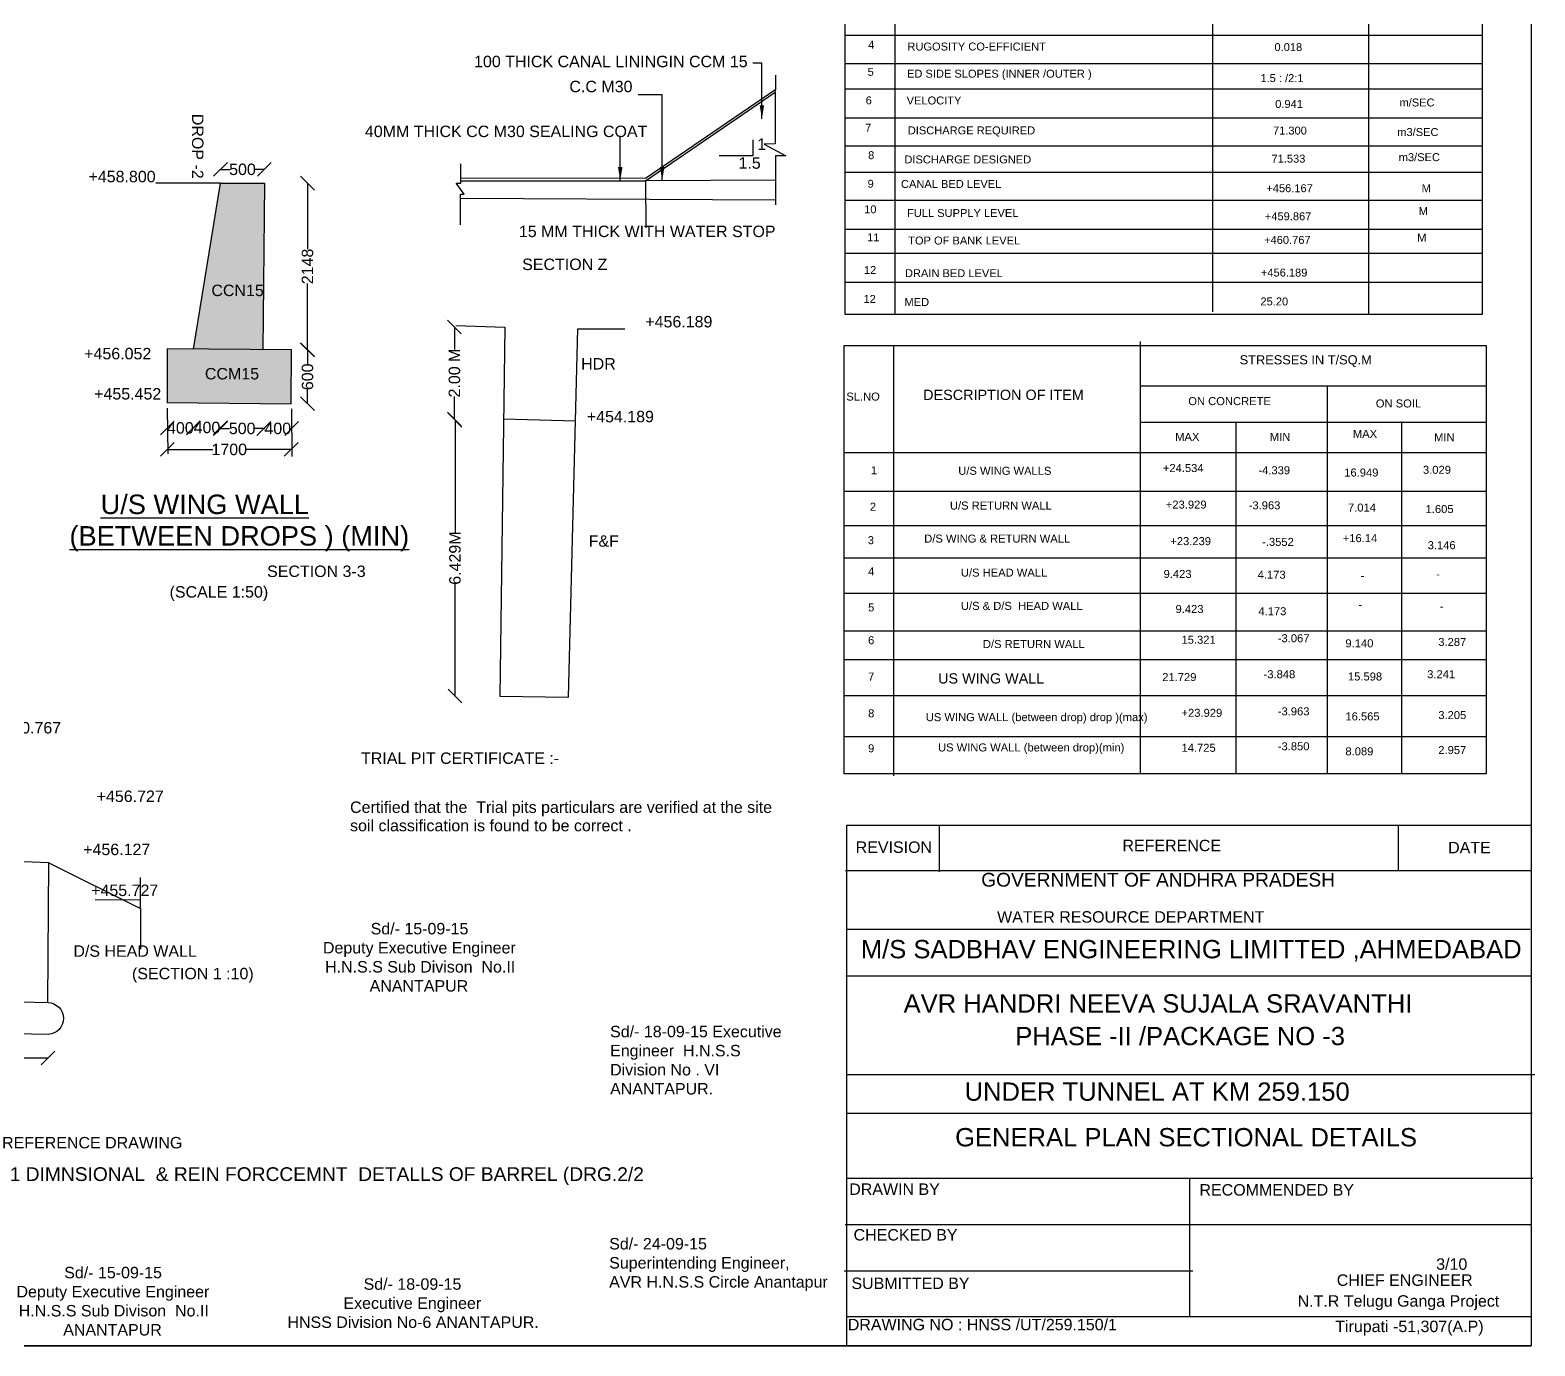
# Model space of a CAD drawing. Header units: millimetres. Extents: x 5124 to 3169670, y 2311 to 45686297.
# Drawn here: x 3103920 to 3169670, y 45570797 to 45628297 of the extents above; entities that cross this region are included whole.
import ezdxf

# ---------------------------------------------------------------- set-up
doc = ezdxf.new("R2010")
doc.units = ezdxf.units.MM
doc.header["$MEASUREMENT"] = 0
doc.layers.add('DIMENSION', color=7, linetype='Continuous')
doc.layers.add('TEXT', color=7, linetype='Continuous')
doc.styles.get("Standard").update_dxf_attribs({"font": 'arial.ttf', "height": 500})
doc.dimstyles.get("Standard").update_dxf_attribs({"dimtxt": 500, "dimasz": 600, "dimexe": 0.18, "dimexo": 0.0625, "dimgap": 0.09, "dimtad": 0, "dimdec": 0, "dimzin": 0, "dimdsep": 46, "dimtxsty": 'Standard', "dimblk": 'OBLIQUE', "dimcen": 0.09, "dimse1": 1, "dimse2": 1, "dimadec": 0, "dimazin": 0, "dimtfac": 1, "dimtdec": 0, "dimtofl": 0, "dimtmove": 0, "dimatfit": 3, "dimfxl": 1, "dimtolj": 1, "dimtzin": 0, "dimarcsym": 0})

# ---------------------------------------------------------------- blocks, each defined once
blk = doc.blocks.new('_Oblique')
at = {"color": 0, "linetype": 'ByBlock', "lineweight": -2}
blk.add_line((-0.5, -0.5), (0.5, 0.5), dxfattribs=at)
blk = doc.blocks.new('*D4')
at = {"layer": 'Defpoints', "color": 0, "transparency": 16777216}
for p in [(3114160, 45622209), (3112239, 45621607), (3114160, 45621589)]:
    blk.add_point(p, dxfattribs=at)
at = {"layer": 'DIMENSION', "color": 0, "lineweight": -2, "transparency": 16777216}
for p, q in [((3112239, 45622209), (3112648, 45622209)), ((3114160, 45622209), (3113751, 45622209))]:
    blk.add_line(p, q, dxfattribs=at)
at = {"layer": 'DIMENSION', "color": 0, "lineweight": -2, "transparency": 16777216, "xscale": 600, "yscale": 600, "zscale": 600, "rotation": 180}
blk.add_blockref('_Oblique', (3112239, 45622209), dxfattribs=at)
at = {"layer": 'DIMENSION', "color": 0, "lineweight": -2, "transparency": 16777216, "xscale": 600, "yscale": 600, "zscale": 600}
blk.add_blockref('_Oblique', (3114160, 45622209), dxfattribs=at)
at = {"layer": 'DIMENSION', "color": 0, "transparency": 16777216, "insert": (3113200, 45622209), "char_height": 500, "attachment_point": 5}
blk.add_mtext('\\A1;500', dxfattribs=at)
blk = doc.blocks.new('*D5')
at = {"layer": 'Defpoints', "color": 0, "transparency": 16777216}
for p in [(3114200, 45621607), (3114133, 45614329), (3116041, 45614329)]:
    blk.add_point(p, dxfattribs=at)
at = {"layer": 'DIMENSION', "color": 0, "lineweight": -2, "transparency": 16777216}
for p, q in [((3116041, 45621607), (3116041, 45618720)), ((3116041, 45614329), (3116041, 45617217))]:
    blk.add_line(p, q, dxfattribs=at)
at = {"layer": 'DIMENSION', "color": 0, "lineweight": -2, "transparency": 16777216, "xscale": 600, "yscale": 600, "zscale": 600}
for p, rotation in [((3116041, 45621607), 90), ((3116041, 45614329), 270)]:
    blk.add_blockref('_Oblique', p, dxfattribs=dict(at, rotation=rotation))
at = {"layer": 'DIMENSION', "color": 0, "transparency": 16777216, "insert": (3116041, 45617968), "char_height": 500, "attachment_point": 5, "rotation": 90}
blk.add_mtext('\\A1;2148', dxfattribs=at)
blk = doc.blocks.new('*D6')
at = {"layer": 'Defpoints', "color": 0, "transparency": 16777216}
for p in [(3115348, 45614318), (3115327, 45611971), (3116041, 45611971)]:
    blk.add_point(p, dxfattribs=at)
at = {"layer": 'DIMENSION', "color": 0, "lineweight": -2, "transparency": 16777216}
for p, q in [((3116041, 45614318), (3116041, 45613698)), ((3116041, 45611971), (3116041, 45612592))]:
    blk.add_line(p, q, dxfattribs=at)
at = {"layer": 'DIMENSION', "color": 0, "lineweight": -2, "transparency": 16777216, "xscale": 600, "yscale": 600, "zscale": 600}
for p, rotation in [((3116041, 45614318), 90), ((3116041, 45611971), 270)]:
    blk.add_blockref('_Oblique', p, dxfattribs=dict(at, rotation=rotation))
at = {"layer": 'DIMENSION', "color": 0, "transparency": 16777216, "insert": (3116041, 45613145), "char_height": 500, "attachment_point": 5, "rotation": 90}
blk.add_mtext('\\A1;600', dxfattribs=at)
blk = doc.blocks.new('*D7')
at = {"layer": 'Defpoints', "color": 0, "transparency": 16777216}
for p in [(3109915, 45614368), (3111057, 45614358), (3111057, 45610911)]:
    blk.add_point(p, dxfattribs=at)
at = {"layer": 'DIMENSION', "color": 0, "lineweight": -2, "transparency": 16777216}
for p, q in [((3109915, 45610911), (3109924, 45610911)), ((3111057, 45610911), (3111047, 45610911))]:
    blk.add_line(p, q, dxfattribs=at)
at = {"layer": 'DIMENSION', "color": 0, "lineweight": -2, "transparency": 16777216, "xscale": 600, "yscale": 600, "zscale": 600, "rotation": 180}
blk.add_blockref('_Oblique', (3109915, 45610911), dxfattribs=at)
at = {"layer": 'DIMENSION', "color": 0, "lineweight": -2, "transparency": 16777216, "xscale": 600, "yscale": 600, "zscale": 600}
blk.add_blockref('_Oblique', (3111057, 45610911), dxfattribs=at)
at = {"layer": 'DIMENSION', "color": 0, "transparency": 16777216, "insert": (3110486, 45610911), "char_height": 500, "attachment_point": 5}
blk.add_mtext('\\A1;400', dxfattribs=at)
blk = doc.blocks.new('*D8')
at = {"layer": 'Defpoints', "color": 0, "transparency": 16777216}
for p in [(3112239, 45621607), (3111057, 45614358), (3112239, 45610928)]:
    blk.add_point(p, dxfattribs=at)
at = {"layer": 'DIMENSION', "color": 0, "lineweight": -2, "transparency": 16777216}
for p, q in [((3111057, 45610928), (3111086, 45610928)), ((3112239, 45610928), (3112210, 45610928))]:
    blk.add_line(p, q, dxfattribs=at)
at = {"layer": 'DIMENSION', "color": 0, "lineweight": -2, "transparency": 16777216, "xscale": 600, "yscale": 600, "zscale": 600, "rotation": 180}
blk.add_blockref('_Oblique', (3111057, 45610928), dxfattribs=at)
at = {"layer": 'DIMENSION', "color": 0, "lineweight": -2, "transparency": 16777216, "xscale": 600, "yscale": 600, "zscale": 600}
blk.add_blockref('_Oblique', (3112239, 45610928), dxfattribs=at)
at = {"layer": 'DIMENSION', "color": 0, "transparency": 16777216, "insert": (3111648, 45610928), "char_height": 500, "attachment_point": 5}
blk.add_mtext('\\A1;400', dxfattribs=at)
blk = doc.blocks.new('*D9')
at = {"layer": 'Defpoints', "color": 0, "transparency": 16777216}
for p in [(3112239, 45621607), (3114133, 45614329), (3114133, 45610888)]:
    blk.add_point(p, dxfattribs=at)
at = {"layer": 'DIMENSION', "color": 0, "lineweight": -2, "transparency": 16777216}
for p, q in [((3112239, 45610888), (3112635, 45610888)), ((3114133, 45610888), (3113738, 45610888))]:
    blk.add_line(p, q, dxfattribs=at)
at = {"layer": 'DIMENSION', "color": 0, "lineweight": -2, "transparency": 16777216, "xscale": 600, "yscale": 600, "zscale": 600, "rotation": 180}
blk.add_blockref('_Oblique', (3112239, 45610888), dxfattribs=at)
at = {"layer": 'DIMENSION', "color": 0, "lineweight": -2, "transparency": 16777216, "xscale": 600, "yscale": 600, "zscale": 600}
blk.add_blockref('_Oblique', (3114133, 45610888), dxfattribs=at)
at = {"layer": 'DIMENSION', "color": 0, "transparency": 16777216, "insert": (3113186, 45610888), "char_height": 500, "attachment_point": 5}
blk.add_mtext('\\A1;500', dxfattribs=at)
blk = doc.blocks.new('*D10')
at = {"layer": 'Defpoints', "color": 0, "transparency": 16777216}
for p in [(3114133, 45614329), (3115348, 45614318), (3115348, 45610888)]:
    blk.add_point(p, dxfattribs=at)
at = {"layer": 'DIMENSION', "color": 0, "lineweight": -2, "transparency": 16777216}
for p, q in [((3114133, 45610888), (3114179, 45610888)), ((3115348, 45610888), (3115302, 45610888))]:
    blk.add_line(p, q, dxfattribs=at)
at = {"layer": 'DIMENSION', "color": 0, "lineweight": -2, "transparency": 16777216, "xscale": 600, "yscale": 600, "zscale": 600, "rotation": 180}
blk.add_blockref('_Oblique', (3114133, 45610888), dxfattribs=at)
at = {"layer": 'DIMENSION', "color": 0, "lineweight": -2, "transparency": 16777216, "xscale": 600, "yscale": 600, "zscale": 600}
blk.add_blockref('_Oblique', (3115348, 45610888), dxfattribs=at)
at = {"layer": 'DIMENSION', "color": 0, "transparency": 16777216, "insert": (3114741, 45610888), "char_height": 500, "attachment_point": 5}
blk.add_mtext('\\A1;400', dxfattribs=at)
blk = doc.blocks.new('*D11')
at = {"layer": 'Defpoints', "color": 0, "transparency": 16777216}
for p in [(3109915, 45612021), (3115327, 45611971), (3115327, 45609971)]:
    blk.add_point(p, dxfattribs=at)
at = {"layer": 'DIMENSION', "color": 0, "lineweight": -2, "transparency": 16777216}
for p, q in [((3109915, 45609971), (3111898, 45609971)), ((3115327, 45609971), (3113343, 45609971))]:
    blk.add_line(p, q, dxfattribs=at)
at = {"layer": 'DIMENSION', "color": 0, "lineweight": -2, "transparency": 16777216, "xscale": 600, "yscale": 600, "zscale": 600, "rotation": 180}
blk.add_blockref('_Oblique', (3109915, 45609971), dxfattribs=at)
at = {"layer": 'DIMENSION', "color": 0, "lineweight": -2, "transparency": 16777216, "xscale": 600, "yscale": 600, "zscale": 600}
blk.add_blockref('_Oblique', (3115327, 45609971), dxfattribs=at)
at = {"layer": 'DIMENSION', "color": 0, "transparency": 16777216, "insert": (3112621, 45609971), "char_height": 500, "attachment_point": 5}
blk.add_mtext('\\A1;1700', dxfattribs=at)
blk = doc.blocks.new('*D58')
at = {"layer": 'Defpoints', "color": 0, "transparency": 16777216}
for p in [(3099460, 45585937), (3104699, 45585800), (3104699, 45583376)]:
    blk.add_point(p, dxfattribs=at)
at = {"layer": 'DIMENSION', "color": 0, "lineweight": -2, "transparency": 16777216}
for p, q in [((3099460, 45583376), (3101329, 45583376)), ((3104699, 45583376), (3102830, 45583376))]:
    blk.add_line(p, q, dxfattribs=at)
at = {"layer": 'DIMENSION', "color": 0, "lineweight": -2, "transparency": 16777216, "xscale": 600, "yscale": 600, "zscale": 600, "rotation": 180}
blk.add_blockref('_Oblique', (3099460, 45583376), dxfattribs=at)
at = {"layer": 'DIMENSION', "color": 0, "lineweight": -2, "transparency": 16777216, "xscale": 600, "yscale": 600, "zscale": 600}
blk.add_blockref('_Oblique', (3104699, 45583376), dxfattribs=at)
at = {"layer": 'DIMENSION', "color": 0, "transparency": 16777216, "insert": (3102079, 45583376), "char_height": 500, "attachment_point": 5}
blk.add_mtext('\\A1;2600', dxfattribs=at)
blk = doc.blocks.new('*D74')
at = {"layer": 'Defpoints', "color": 0, "transparency": 16777216}
for p in [(3124661, 45615320), (3122461, 45611302), (3124607, 45611302)]:
    blk.add_point(p, dxfattribs=at)
at = {"layer": 'DIMENSION', "color": 0, "lineweight": -2, "transparency": 16777216}
for p, q in [((3122461, 45615320), (3122461, 45614343)), ((3122461, 45611302), (3122461, 45612280))]:
    blk.add_line(p, q, dxfattribs=at)
at = {"layer": 'DIMENSION', "color": 0, "lineweight": -2, "transparency": 16777216, "xscale": 600, "yscale": 600, "zscale": 600}
for p, rotation in [((3122461, 45615320), 90), ((3122461, 45611302), 270)]:
    blk.add_blockref('_Oblique', p, dxfattribs=dict(at, rotation=rotation))
at = {"layer": 'DIMENSION', "color": 0, "transparency": 16777216, "insert": (3122461, 45613311), "char_height": 500, "attachment_point": 5, "rotation": 90}
blk.add_mtext('\\A1;2.00 M', dxfattribs=at)
blk = doc.blocks.new('*D75')
at = {"layer": 'Defpoints', "color": 0, "transparency": 16777216}
for p in [(3124607, 45611251), (3122486, 45599193), (3124445, 45599193)]:
    blk.add_point(p, dxfattribs=at)
at = {"layer": 'DIMENSION', "color": 0, "lineweight": -2, "transparency": 16777216}
for p, q in [((3122486, 45611251), (3122486, 45606348)), ((3122486, 45599193), (3122486, 45604097))]:
    blk.add_line(p, q, dxfattribs=at)
at = {"layer": 'DIMENSION', "color": 0, "lineweight": -2, "transparency": 16777216, "xscale": 600, "yscale": 600, "zscale": 600}
for p, rotation in [((3122486, 45611251), 90), ((3122486, 45599193), 270)]:
    blk.add_blockref('_Oblique', p, dxfattribs=dict(at, rotation=rotation))
at = {"layer": 'DIMENSION', "color": 0, "transparency": 16777216, "insert": (3122486, 45605222), "char_height": 500, "attachment_point": 5, "rotation": 90}
blk.add_mtext('\\A1;6.429M', dxfattribs=at)

msp = doc.modelspace()

# ---------------------------------------------------------------- hatches: boundary and pattern name
at = {"layer": 'DIMENSION'}
h = msp.add_hatch(dxfattribs=at)
h.set_pattern_fill('AR-CONC', color=256, scale=50, style=0)
h.set_pattern_definition([(50, (0, 0), (358.6300913, -31.3760675), [37.5, -412.5]), (355, (0, 0), (-69.3756668, 376.0960669), [30, -330]), (100.4514, (29.9, -2.6), (289.2546909, 344.719771), [31.870095, -350.571056]), (46.1842, (0, 100), (533.6205243, -82.759507), [56.25, -618.75]), (96.6356, (44.47, 93.1), (467.331353, 487.0589355), [47.805144, -525.8565]), (351.1842, (0, 100), (467.3309726, 487.0593005), [45, -495]), (21, (50, 75), (298.453526, -201.3094453), [37.5, -412.5]), (326, (50, 75), (121.657666, 362.5750225), [30, -330]), (71.4514, (74.87, 58.22), (420.1113143, 161.2652484), [31.870095, -350.571056]), (37.5, (0, 0), (6.07992766, 166.4469269), [0, -326, 0, -335, 0, -331.25]), (7.5, (0, 0), (131.5347687, 197.20585594), [0, -191, 0, -318.5, 0, -126.25]), (327.5, (-111.5, 0), (266.9112181, -11.27743587), [0, -125, 0, -390, 0, -517.5]), (317.5, (-161.5, 0), (291.5930847, 50.0524912), [0, -162.5, 0, -259, 0, -367.5])])
h.paths.add_polyline_path([(3097405.1, 45625964.8), (3095380.2, 45625964.8), (3091382.1, 45612614.8), (3097405.1, 45612665.5)])
h.paths.add_polyline_path([(3098690, 45612676.4), (3090162.1, 45612604.5), (3090217, 45610151.6), (3098710.7, 45610223.2)])
h.paths.add_polyline_path([(3115348.2, 45614318.3), (3109914.7, 45614368.4), (3109914.7, 45612021.4), (3115326.5, 45611971.5)])
h.paths.add_polyline_path([(3114160.3, 45621606.7), (3112239.2, 45621606.7), (3111056.9, 45614357.9), (3114093.2, 45614329.9)])
h.paths.add_polyline_path([(3093852.3, 45618164.2), (3096478.7, 45618164.2), (3096478.7, 45618940.3), (3093852.3, 45618940.3)], flags=24)
h.paths.add_polyline_path([(3111428.9, 45612893.1), (3114055.3, 45612893.1), (3114055.3, 45613669.2), (3111428.9, 45613669.2)], flags=24)
h.paths.add_polyline_path([(3111713.1, 45616534.3), (3114262.1, 45616534.3), (3114262.1, 45617310.4), (3111713.1, 45617310.4)], flags=9)

# ---------------------------------------------------------------- linework, layer by layer
at = {"layer": 'Defpoints'}
for points in [[(3122740.7, 45621844.9), (3130803.9, 45621820.5), (3136496.6, 45625719), (3136496.6, 45626327.3)], [(3122740.7, 45621714.3), (3130809, 45621711.8), (3136473, 45625590.6), (3136496.6, 45625719)], [(3136473, 45625590.6), (3136473, 45623321.5), (3135988.1, 45623307.4), (3136941.8, 45622808.2), (3136495.4, 45622808.2), (3136484.6, 45620663.9)], [(3122729.6, 45619779.6), (3122729.6, 45621122), (3122885.1, 45621122), (3122529.7, 45621610.2), (3122740.7, 45621610.2), (3122740.7, 45622453.4)], [(3111056.9, 45614357.9), (3112239.2, 45621606.7), (3109413.9, 45621606.7)], [(3112239.2, 45621606.7), (3114160.3, 45621606.7), (3114093.2, 45614329.9)], [(3136490, 45621736), (3130809, 45621711.8), (3130817.8, 45619656.9)], [(3122729.6, 45620947.6), (3136485.7, 45620878.5)], [(3122520.4, 45615389.2), (3124661.2, 45615320.2), (3124444.7, 45599193.3), (3127443.4, 45599153), (3127858, 45615241.2), (3129906.6, 45615241.2)], [(3109889.5, 45612021.7), (3115326.5, 45611971.5), (3115348.2, 45614318.3), (3109914.7, 45614368.4), (3109914.7, 45612021.4)], [(3109914.2, 45611769.8), (3109939.4, 45609773.3)], [(3115338.7, 45611742.7), (3115351.2, 45609660.4)], [(3124607.2, 45611302.5), (3127754.4, 45611221.4)], [(3104743.2, 45591903.9), (3102920.8, 45591984.6), (3099459.9, 45585936.9)], [(3104699, 45585800.1), (3104743.2, 45591903.9), (3108747, 45589909.6), (3108747, 45591262.1)], [(3108747, 45590269.1), (3108747, 45590269.1), (3106759.1, 45590286.2)], [(3108747, 45589909.6), (3108747, 45588129)]]:
    msp.add_lwpolyline(points, dxfattribs=at)
msp.add_lwpolyline([(3096604.1, 45586011.5), (3104699, 45585800.1, -0.9647122), (3104712.6, 45584412.1), (3096555.3, 45584562.4)], format="xyb", dxfattribs=at)
at = {"layer": 'DIMENSION'}
for points in [[(3169513.7, 45570797.3), (3005188.4, 45570797.3), (3005188.4, 45686297.1), (3169513.7, 45686297.1)], [(3169513.7, 45570797.3), (3139602.3, 45570797.3), (3139602.3, 45593554.2), (3169513.7, 45593554.2)], [(3169513.7, 45570797.3), (3005182.5, 45570797.3), (3005182.5, 45570797.3), (3169513.7, 45570797.3)]]:
    msp.add_lwpolyline(points, close=True, dxfattribs=at)
for points in [[(3155594, 45615981.3), (3155594, 45632749.9)], [(3162419.3, 45615872.2), (3162419.3, 45632749.9)], [(3135503.8, 45623503.7), (3135503.8, 45622804), (3134033.7, 45622804)], [(3141650, 45614524.3), (3141650, 45595710.6)], [(3143634.5, 45593571.7), (3143634.5, 45591520.1)], [(3163694.2, 45593548), (3163694.2, 45591590.7)], [(3139553.1, 45591567), (3169525.5, 45591567)], [(3139588, 45589012), (3169461.8, 45589012)], [(3169532, 45586956), (3139561.7, 45586956)], [(3139584, 45582659.9), (3169670.1, 45582659.9)], [(3169552.4, 45580956.5), (3139606.8, 45580956.5)], [(3139613.8, 45578127.2), (3169585.4, 45578127.2)], [(3154589, 45572097.4), (3154589, 45578120.2)], [(3139530.5, 45576101.6), (3169473.1, 45576101.6)], [(3139496.1, 45574074.7), (3154726.4, 45574074.7)], [(3139607.9, 45572086.1), (3169478.7, 45572086.1)]]:
    msp.add_lwpolyline(points, dxfattribs=at)
at = {"layer": 'TEXT'}
for points in [[(3139528.9, 45634407.4), (3167373.1, 45634407.4), (3167373.1, 45615869.3), (3139528.9, 45615869.3)], [(3167534.1, 45595793.4), (3139488.8, 45595793.4), (3139488.8, 45614515), (3167534.1, 45614515)]]:
    msp.add_lwpolyline(points, close=True, dxfattribs=at)
for points in [[(3141713.2, 45615861.3), (3141713.2, 45632727.9)], [(3139528.9, 45628067.9), (3167373.1, 45628067.9)], [(3139528.9, 45626841.7), (3167373.1, 45626841.7)], [(3139528.9, 45625727), (3167373.1, 45625727)], [(3139528.9, 45624463.6), (3167373.1, 45624463.6)], [(3139528.9, 45623237.3), (3167373.1, 45623237.3)], [(3139528.9, 45622085.4), (3167373.1, 45622085.4)], [(3139528.9, 45620859.2), (3167373.1, 45620859.2)], [(3139528.9, 45619595.8), (3167373.1, 45619595.8)], [(3139528.9, 45618555.4), (3167373.1, 45618555.4)], [(3139528.9, 45617280.6), (3167373.1, 45617280.6)], [(3152429.4, 45614684.2), (3152429.4, 45595793.4)], [(3152461.3, 45612756.2), (3167564.9, 45612756.2)], [(3160595.8, 45612709.6), (3160595.8, 45595793.4)], [(3167534.1, 45611149.3), (3152438, 45611149.3)], [(3156611, 45595793.4), (3156611, 45611174.4)], [(3163836.4, 45611197.7), (3163836.4, 45595793.4)], [(3139469.8, 45609842.2), (3167571.5, 45609842.2)], [(3139469.8, 45608154.6), (3167571.5, 45608154.6)], [(3139469.8, 45606654.5), (3167571.5, 45606654.5)], [(3139469.8, 45605229.4), (3167571.5, 45605229.4)], [(3139469.8, 45603691.9), (3167571.5, 45603691.9)], [(3139469.8, 45602041.8), (3167571.5, 45602041.8)], [(3139469.8, 45600797.9), (3167571.5, 45600797.9)], [(3139469.8, 45599214.5), (3167571.5, 45599214.5)], [(3139469.8, 45597433.4), (3167571.5, 45597433.4)]]:
    msp.add_lwpolyline(points, dxfattribs=at)

# ---------------------------------------------------------------- texts
at = {"layer": 'Defpoints'}
for s, height, p in [('100 THICK CANAL LININGIN CCM 15', 500, (3123318.4, 45626675.7)), ('C.C M30', 500, (3127485.2, 45625581.1)), ('40MM THICK CC M30 SEALING COAT', 500, (3118549.5, 45623621.2)), ('+458.800', 500, (3106472, 45621646.9)), ('15 MM THICK WITH WATER STOP', 500, (3125278, 45619251.3)), ('SECTION Z', 500, (3125420.2, 45617810.9)), ('CCN15', 500, (3111842.5, 45616672.2)), ('+456.189', 500, (3130799.7, 45615304.7)), ('+456.052', 500, (3106283.1, 45613908.7)), ('HDR', 500, (3127997.4, 45613464.8)), ('CCM15', 500, (3111558.2, 45613031)), ('+455.452', 500, (3106719, 45612153.2)), ('+454.189', 500, (3128244.7, 45611158.5)), ('%%UU/S WING WALL', 850, (3107001.9, 45607148)), ('%%U(BETWEEN DROPS ) (MIN)', 850, (3105641.1, 45605770.4)), ('F&F', 500, (3128327.1, 45605722)), ('SECTION 3-3', 500, (3114274.2, 45604398.3)), ('(SCALE 1:50)', 500, (3110014.9, 45603497)), ('TBL +460.767', 500, (3100869.1, 45597560.6)), ('+456.727', 500, (3106827.3, 45594566.9)), ('+456.127', 500, (3106239.5, 45592244.7)), ('+455.727', 500, (3106586.8, 45590456.5)), ('D/S HEAD WALL', 500, (3105811, 45587802)), ('(SECTION 1 :10)', 500, (3108372.5, 45586818)), ('REFERENCE DRAWING', 500, (3102695.9, 45579428.7)), ('1 DIMNSIONAL  & REIN FORCCEMNT  DETALLS OF BARREL (DRG.2/2', 600, (3103030.2, 45578003.9))]:
    msp.add_text(s, height=height, dxfattribs=at).set_placement(p)
msp.add_text('DROP -2', height=500, rotation=269.902373, dxfattribs=at).set_placement((3110996.1, 45624637))
at = {"layer": 'DIMENSION'}
for s, height, p in [('1', 500, (3135693.4, 45623064)), ('1.5', 500, (3134873.6, 45622238.7)), ('TRIAL PIT CERTIFICATE :-', 500, (3118380.2, 45596230.1)), ('Certified that the  Trial pits particulars are verified at the site ', 500, (3117900.7, 45594089.7)), ('soil classification is found to be correct .', 500, (3117900.7, 45593286.5)), ('REVISION', 500, (3139992.3, 45592340.9)), ('REFERENCE ', 500, (3151648.6, 45592416.3)), ('DATE ', 500, (3165878.7, 45592324)), ('GOVERNMENT OF ANDHRA PRADESH  ', 600, (3145476.8, 45590868.4)), ('WATER RESOURCE DEPARTMENT ', 500, (3146170.8, 45589293.4)), ('M/S SADBHAV ENGINEERING LIMITTED ,AHMEDABAD ', 800, (3140217.8, 45587735.5)), ('AVR HANDRI NEEVA SUJALA SRAVANTHI ', 800, (3142087, 45585362.3)), ('PHASE -II /PACKAGE NO -3', 800, (3146965.7, 45583938.2)), ('UNDER TUNNEL AT KM 259.150 ', 800, (3144748.6, 45581510.5)), ('GENERAL PLAN SECTIONAL DETAILS ', 800, (3144336.8, 45579517)), ('DRAWIN BY ', 500, (3139711.4, 45577396.8)), ('RECOMMENDED BY ', 500, (3155012.9, 45577365.2)), ('CHECKED BY ', 500, (3139901.7, 45575403.2)), ('3/10', 500, (3165357.1, 45574123)), ('SUBMITTED BY ', 500, (3139806.5, 45573283)), ('CHIEF ENGINEER ', 500, (3161013.5, 45573421.7)), ('N.T.R Telugu Ganga Project ', 500, (3159301.6, 45572511.2)), ('DRAWING NO : HNSS /UT/259.150/1', 500, (3139648.2, 45571479.4)), ('Tirupati -51,307(A.P)', 500, (3160946.9, 45571400.9))]:
    msp.add_text(s, height=height, dxfattribs=at).set_placement(p)
at = {"layer": 'DIMENSION', "char_height": 500, "attachment_point": 1}
for s, insert, width in [('\\pi2534.5;Sd/- 15-09-15 \\P\\pi449.79;Deputy Executive Engineer  \\P\\pi546.14;H.N.S.S Sub Divison  No.II \\P\\pi2490.9;ANANTAPUR ', (3116265.2, 45589280.7), 9280.88), ('Sd/- 18-09-15 Executive Engineer  H.N.S.S Division No . VI ANANTAPUR.', (3129262.8, 45584784.7), 7491.473), ('Sd/- 24-09-15\\PSuperintending Engineer,\\PAVR H.N.S.S Circle Anantapur', (3129222.2, 45575512), 10944.816), ('\\pi2551.7;Sd/- 15-09-15 \\P\\pi466.93;Deputy Executive Engineer  \\P\\pi563.28;H.N.S.S Sub Divison  No.II \\P\\pi2508;ANANTAPUR ', (3102859, 45574252.5), 9315.176), ('\\pi3386.3;Sd/- 18-09-15\\P\\pi2505.8;Executive Engineer\\P\\pi58.322;HNSS Division No-6 ANANTAPUR.', (3115105.7, 45573750.4), 10984.311)]:
    msp.add_mtext(s, dxfattribs=dict(at, insert=insert, width=width))
at = {"layer": 'TEXT'}
for s, height, p in [('4', 346.4, (3140535.4, 45627482.3)), ('RUGOSITY CO-EFFICIENT ', 346.443, (3142252.3, 45627404.6)), ('0.018', 346.44, (3158290.5, 45627381.2)), ('5', 346.4, (3140513.8, 45626299.2)), ('ED SIDE SLOPES (INNER /OUTER )', 346.443, (3142235.8, 45626218)), ('1.5 : /2:1', 346.44, (3157676.5, 45626025.1)), ('6', 346.4, (3140427.7, 45625051.6)), ('VELOCITY ', 346.44, (3142219.3, 45625047.9)), ('0.941', 346.44, (3158322.8, 45624894.9)), ('m/SEC', 346.44, (3163752.1, 45624959.5)), ('7', 346.4, (3140406.7, 45623861.2)), ('DISCHARGE REQUIRED ', 346.443, (3142269.2, 45623739.9)), ('71.300', 346.44, (3158225.8, 45623732.5)), ('m3/SEC', 346.44, (3163655.1, 45623667.9)), ('8', 346.4, (3140535.9, 45622656.6)), ('71.533', 346.44, (3158161.2, 45622505.5)), ('m3/SEC', 346.44, (3163719.7, 45622570.1)), ('DISCHARGE DESIGNED ', 346.443, (3142120.7, 45622470.9)), ('9', 346.4, (3140514.4, 45621409.1)), ('CANAL BED LEVEL ', 346.443, (3141972.3, 45621399.7)), ('+456.167', 346.44, (3157935, 45621214)), ('M', 346.4, (3164721.6, 45621214)), ('10', 346.44, (3140363.7, 45620290.6)), ('FULL SUPPLY LEVEL ', 346.443, (3142236.2, 45620130.6)), ('+459.867', 346.44, (3157870.4, 45619987)), ('M', 346.4, (3164592.3, 45620213)), ('11', 346.44, (3140492.8, 45619064.5)), ('TOP OF BANK LEVEL ', 346.443, (3142285.7, 45618927.5)), ('+460.767', 346.44, (3157838, 45618953.7)), ('M', 346.4, (3164527.7, 45619050.6)), ('12', 346.44, (3140352.5, 45617637.9)), ('DRAIN BED LEVEL ', 346.443, (3142145.3, 45617500.9)), ('+456.189', 346.44, (3157697.7, 45617527.1)), ('12', 346.44, (3140332.4, 45616376)), ('MED', 346.44, (3142125.2, 45616239.1)), ('25.20', 346.44, (3157677.6, 45616265.2)), ('STRESSES IN T/SQ.M ', 400, (3156769.4, 45613688.6)), ('SL.NO ', 349.65, (3139582, 45612106.6)), ('DESCRIPTION OF ITEM ', 450, (3142940.7, 45612131.5)), ('ON CONCRETE ', 349.646, (3154525.2, 45611908)), ('ON SOIL ', 349.65, (3162718.2, 45611806.4)), ('MAX ', 349.65, (3153952.4, 45610346.7)), ('MIN ', 349.65, (3158089.1, 45610346.7)), ('MAX', 349.65, (3161716.9, 45610477.9)), ('MIN', 349.65, (3165264.5, 45610327.9)), ('1', 349.6, (3140657.4, 45608883.3)), ('U/S WING WALLS ', 349.646, (3144474.7, 45608863.9)), ('+24.534', 349.65, (3153413.4, 45608984)), ('-4.339', 349.65, (3157588.2, 45608886.2)), ('16.949', 349.65, (3161339, 45608788.4)), ('3.029', 349.65, (3164779, 45608907.6)), ('U/S RETURN WALL ', 349.646, (3144111, 45607344.4)), ('+23.929', 349.65, (3153543.8, 45607387.2)), ('-3.963', 349.65, (3157164.2, 45607354.6)), ('2', 349.6, (3140612, 45607294.4)), ('7.014', 349.65, (3161502.1, 45607256.8)), ('1.605', 349.65, (3164893.5, 45607191.9)), ('3', 349.6, (3140520.6, 45605832.5)), ('D/S WING & RETURN WALL ', 349.646, (3142987.2, 45605901.2)), ('+23.239', 349.65, (3153739.5, 45605790.4)), ('-.3552', 349.65, (3157751.3, 45605757.8)), ('+16.14', 349.65, (3161273.8, 45605920.7)), ('3.146', 349.65, (3164985.1, 45605613.4)), ('4', 349.6, (3140535.7, 45604470.5)), ('U/S HEAD WALL ', 349.646, (3144590.7, 45604414.7)), ('9.423', 349.65, (3153446, 45604356.5)), ('4.173', 349.65, (3157555.6, 45604323.9)), ('-', 349.6, (3162056.7, 45604283.9)), ('-', 349.6, (3165350.9, 45604349.1)), ('5', 349.6, (3140535.7, 45602896.7)), ('U/S & D/S  HEAD WALL ', 349.646, (3144590.7, 45602961.2)), ('9.423', 349.65, (3153967.9, 45602824.9)), ('-', 349.6, (3161958.8, 45603013)), ('-', 349.6, (3165513.9, 45602947.8)), ('4.173', 349.65, (3157588.2, 45602727.1)), ('6', 349.6, (3140535.7, 45601459.1)), ('15.321', 349.65, (3154228.9, 45601481.4)), ('-3.067', 349.65, (3158436.3, 45601546.6)), ('D/S RETURN WALL', 349.646, (3145549.5, 45601293)), ('9.140', 349.65, (3161390.6, 45601325.3)), ('3.287', 349.65, (3165448.7, 45601383.6)), ('7', 349.6, (3140535.7, 45599871.9)), ('US WING WALL ', 449.544, (3143593.1, 45599742.6)), ('21.729', 349.65, (3153387.8, 45599850.4)), ('-3.848', 349.65, (3157815.4, 45599974)), ('15.598', 349.65, (3161500.9, 45599875.2)), ('3.241', 349.65, (3164963.5, 45599974)), ('8', 349.6, (3140535.7, 45598264.9)), ('+23.929', 349.65, (3154228.9, 45598287.2)), ('-3.963', 349.65, (3158436.3, 45598352.4)), ('3.205', 349.65, (3165448.7, 45598189.4)), ('US WING WALL (between drop) drop )(max)', 349.646, (3143055.5, 45598098.8)), ('16.565', 349.65, (3161390.6, 45598131.1)), ('9', 349.6, (3140535.7, 45596737.4)), ('US WING WALL (between drop)(min)', 349.646, (3143589.9, 45596774.4)), ('14.725', 349.65, (3154228.9, 45596759.7)), ('-3.850', 349.65, (3158436.3, 45596824.8)), ('8.089', 349.65, (3161390.6, 45596603.6)), ('2.957', 349.65, (3165448.7, 45596661.9))]:
    msp.add_text(s, height=height, dxfattribs=at).set_placement(p)

# ---------------------------------------------------------------- dimensions: what is measured, and where the dimension line sits
at = {"layer": 'DIMENSION'}
for base, p1, p2, text, picture, middle in [((3114160.2, 45622209.4), (3112239.2, 45621606.7), (3114160.2, 45621589), '500', '*D4', (3113199.7, 45622209.4)), ((3112239.2, 45610927.5), (3111056.9, 45614357.9), (3112239.2, 45621606.7), '400', '*D8', (3111648, 45610927.5)), ((3114133.1, 45610888.5), (3112239.2, 45621606.7), (3114133.1, 45614329.5), '500', '*D9', (3113186.1, 45610888.5)), ((3111056.9, 45610911.1), (3109914.7, 45614368.4), (3111056.9, 45614357.9), '400', '*D7', (3110485.8, 45610911.1)), ((3115348.2, 45610888.5), (3114133.1, 45614329.5), (3115348.2, 45614318.3), '400', '*D10', (3114740.6, 45610888.5)), ((3115326.5, 45609971.1), (3109914.7, 45612021.4), (3115326.5, 45611971.5), '1700', '*D11', (3112620.6, 45609971.1)), ((3104699, 45583375.7), (3099459.9, 45585936.9), (3104699, 45585800.1), '2600', '*D58', (3102079.5, 45583375.7))]:
    dim = msp.add_linear_dim(base=base, p1=p1, p2=p2, text=text, dimstyle='Standard', dxfattribs=at)
    dim.commit()
    dim.dimension.update_dxf_attribs({"geometry": picture, "text_midpoint": middle})
for base, p1, p2, text, picture, middle in [((3116040.6, 45614329.5), (3114200.3, 45621606.7), (3114133.1, 45614329.5), '2148', '*D5', (3116040.6, 45617968.1)), ((3122461.1, 45611302.5), (3124661.2, 45615320.2), (3124607.2, 45611302.5), '2.00 M', '*D74', (3122461.1, 45613311.4)), ((3116041, 45611971.5), (3115348.2, 45614318.3), (3115326.5, 45611971.5), '600', '*D6', (3116041, 45613144.9)), ((3122485.7, 45599193.3), (3124606.6, 45611251.3), (3124444.7, 45599193.3), '6.429M', '*D75', (3122485.7, 45605222.3))]:
    dim = msp.add_linear_dim(base=base, p1=p1, p2=p2, angle=90, text=text, dimstyle='Standard', dxfattribs=at)
    dim.commit()
    dim.dimension.update_dxf_attribs({"geometry": picture, "text_midpoint": middle})

# ---------------------------------------------------------------- leaders
for points in [[(3135894.9, 45624415.6), (3135894.9, 45626844.4), (3135498, 45626844.4)], [(3131538.3, 45621715), (3131538.3, 45625466.8), (3130492.9, 45625466.8)], [(3129704.2, 45621712.2), (3129704.2, 45623673.5)]]:
    msp.add_leader(points, dimstyle='Standard', override={"dimgap": 0.09, "dimtad": 0}, dxfattribs=at)

doc.saveas('drawing.dxf')
